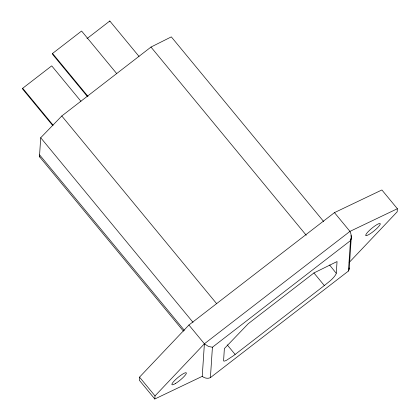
<?xml version="1.0" encoding="UTF-8"?>
<svg xmlns="http://www.w3.org/2000/svg" width="420" height="420" viewBox="0 0 420 420"><rect width="100%" height="100%" fill="white"/><g stroke="black" fill="none" stroke-linecap="round" stroke-linejoin="round"><path stroke-width="0.63" d="M349.13 262.521L397.168 211.832L397.373 208.73L381.89 189.966L334.462 212.62L188.911 325.022L204.398 343.791L202.235 376.346C204.477 378.131 207.743 378.982 210.41 377.627L348.448 271.026L349.083 269.656L349.183 267.939M349.172 269.115L351.267 237.573L351.02 235.415M80.929 101.262L51.723 65.856L22.68 88.284L22.628 89.061L52.673 125.475M183.44 331.133L39.475 156.644L40.714 137.734L61.793 115.988L150.985 47.066L171.313 36.876L323.626 221.482M116.639 73.511L81.585 31.028L52.547 53.456L52.495 54.233L87.544 96.716M109.757 21.777L109.804 21L86.987 38.624M188.911 325.022L139.529 377.134L139.325 380.231L154.807 399L202.235 376.346M154.807 399L155.012 395.897L204.398 343.791L349.949 231.389L397.373 208.73M210.41 377.627L212.425 347.245L350.464 240.639L351.225 238.25M336.284 273.084L337.05 261.555L314.024 272.9L248.294 323.663L224.364 348.579L223.577 360.995L224.532 361.095L226.364 360.381L233.51 355.698L324.319 285.537C328.655 281.967 333.8 278.602 336.357 273.462L329.627 265.015M348.448 271.026L350.464 240.639C351.855 237.709 351.404 234.203 349.949 231.389L334.462 212.62M212.425 347.245L208.499 346.458L204.398 343.791M39.475 156.644L40.037 157.064M150.985 47.066L306.233 235.237M109.804 21L139.015 56.406M313.919 272.932L324.319 285.537M52.547 53.456L88.016 96.448M61.793 115.988L216.61 303.623M22.68 88.284L53.141 125.207M227.204 344.852L235.111 354.433M40.714 137.734L193.027 322.34M39.58 154.844L184.38 330.346M139.529 377.134L155.012 395.897M365.925 235.505L365.778 235.042A9.308 1.722 -39.5 0 1 376.457 224.905A9.308 1.722 -39.5 0 1 377.391 227.887A9.308 1.722 -39.5 0 1 365.925 235.505M175.35 383.576A9.308 1.722 -39.5 0 0 186.375 373.154A9.308 1.722 -39.5 0 0 175.618 379.549A9.308 1.722 -39.5 0 0 175.35 383.576"/></g></svg>
